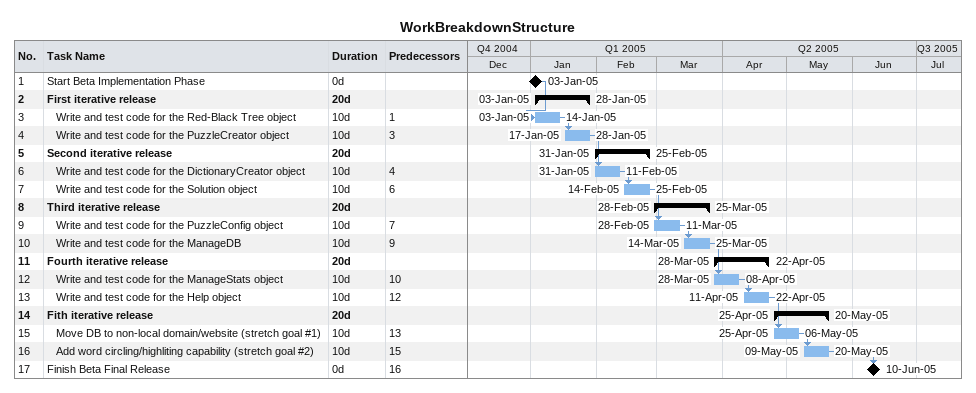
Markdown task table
WorkBreakdownStructure

| ID | Level | Task | Duration | Start | Finish | Predecessors |
|---|---|---|---|---|---|---|
| 1 | 1 | Start Beta Implementation Phase | 0d | 2005-01-03 | 2005-01-03 |  |
| 2 | 1 | **First iterative release** | 20d | 2005-01-03 | 2005-01-28 |  |
| 3 | 2 | Write and test code for the Red-Black Tree object | 10d | 2005-01-03 | 2005-01-14 | 1 |
| 4 | 2 | Write and test code for the PuzzleCreator object | 10d | 2005-01-17 | 2005-01-28 | 3 |
| 5 | 1 | **Second iterative release** | 20d | 2005-01-31 | 2005-02-25 |  |
| 6 | 2 | Write and test code for the DictionaryCreator object | 10d | 2005-01-31 | 2005-02-11 | 4 |
| 7 | 2 | Write and test code for the Solution object | 10d | 2005-02-14 | 2005-02-25 | 6 |
| 8 | 1 | **Third iterative release** | 20d | 2005-02-28 | 2005-03-25 |  |
| 9 | 2 | Write and test code for the PuzzleConfig object | 10d | 2005-02-28 | 2005-03-11 | 7 |
| 10 | 2 | Write and test code for the ManageDB | 10d | 2005-03-14 | 2005-03-25 | 9 |
| 11 | 1 | **Fourth iterative release** | 20d | 2005-03-28 | 2005-04-22 |  |
| 12 | 2 | Write and test code for the ManageStats object | 10d | 2005-03-28 | 2005-04-08 | 10 |
| 13 | 2 | Write and test code for the Help object | 10d | 2005-04-11 | 2005-04-22 | 12 |
| 14 | 1 | **Fith iterative release** | 20d | 2005-04-25 | 2005-05-20 |  |
| 15 | 2 | Move DB to non-local domain/website (stretch goal #1) | 10d | 2005-04-25 | 2005-05-06 | 13 |
| 16 | 2 | Add word circling/highliting capability (stretch goal #2) | 10d | 2005-05-09 | 2005-05-20 | 15 |
| 17 | 1 | Finish Beta Final Release | 0d | 2005-06-10 | 2005-06-10 | 16 |
